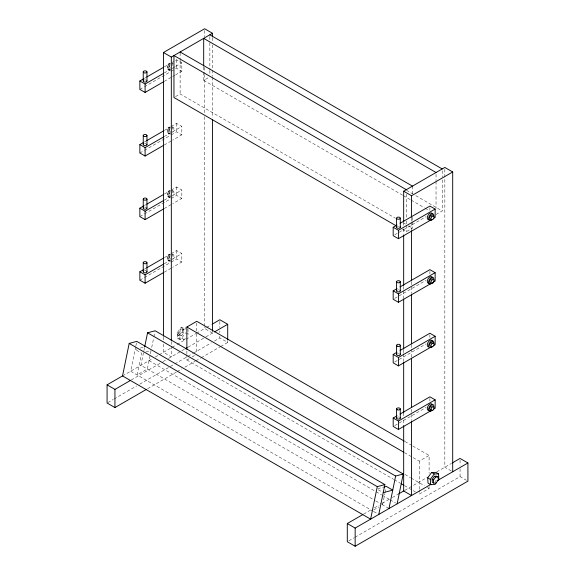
<?xml version="1.0" encoding="UTF-8"?>
<svg xmlns="http://www.w3.org/2000/svg" width="575" height="575" viewBox="0 0 575 575"><rect width="100%" height="100%" fill="white"/><g stroke="black" fill="none" stroke-linecap="round" stroke-linejoin="round"><path stroke-width="0.43" stroke-dasharray="2.88 2.16" d="M135.707 346.639L130.676 371.227L373.319 511.312M135.887 345.762L136.785 341.37M144.49 347.753L140.889 365.326L374.972 500.48M151.009 350.966L147.308 369.035L137.102 374.936L141.558 353.143L135.139 349.442L136.872 348.975M151.728 347.458L153.705 337.798M153.884 336.921L154.963 331.653M382.555 504.85L384.891 493.436M385.07 492.552L385.969 488.161M185.33 338.308L184.345 339.652L180.054 339.746L177.431 338.237L177.071 332.947L181.01 327.57L185.308 327.477L185.423 329.238M178.933 332.911L181.168 329.856L183.605 329.806L183.806 332.803L181.571 335.857L179.134 335.908L177.819 335.153L177.618 332.149L178.933 332.911L179.134 335.908M180.054 339.746L179.695 334.463L183.633 329.087L187.069 329.015M177.819 335.153L180.263 335.096L182.491 332.048L182.289 329.051L179.853 329.101L181.168 329.856M177.431 338.237L181.722 338.143L185.667 332.767M435.239 481.656L436.137 480.434M144.447 78.351L145.978 77.467M164.335 66.865L170.452 63.336M171.213 62.891L176.568 59.8L181.815 62.833L181.815 71.25L175.698 74.779M164.22 72.989L171.875 68.569M172.637 68.13L174.929 66.808M175.698 66.362L181.815 62.833M139.854 89.42L143.678 87.206M144.447 86.767L170.452 71.753M171.213 71.314L176.568 68.224L181.815 71.25M164.22 81.406L171.875 76.993M172.637 76.547L174.929 75.224M175.49 96.622L180.119 93.948L395.377 218.22M203.687 72.306L203.687 80.342L209.092 77.222M144.447 141.939L145.978 141.055M164.335 130.46L170.452 126.924M171.213 126.486L176.568 123.395L181.815 126.421L181.815 134.838L172.637 140.142M164.22 136.577L171.875 132.164M172.637 131.718L181.815 126.421M139.854 153.007L143.678 150.801M144.447 150.355L170.452 135.348M171.213 134.902L176.568 131.812L181.815 134.838M164.22 144.993L171.875 140.58M144.447 205.534L145.978 204.65M164.335 194.048L170.452 190.519M171.213 190.073L176.568 186.983L181.815 190.016L181.815 198.432L172.637 203.73M164.22 200.172L171.875 195.752M172.637 195.313L181.815 190.016M139.854 216.603L143.678 214.389M144.447 213.95L170.452 198.936M171.213 198.497L176.568 195.399L181.815 198.432M164.22 208.588L171.875 204.175M144.447 269.122L145.978 268.238M164.335 257.643L170.452 254.107M171.213 253.668L176.568 250.578L181.815 253.604L181.815 262.02L172.637 267.325M164.22 263.76L171.875 259.347M172.637 258.901L181.815 253.604M139.854 280.19L143.678 277.984M144.447 277.538L170.452 262.523M171.213 262.085L176.568 258.994L181.815 262.02M164.22 272.176L171.875 267.763M122.532 375.928L152.181 358.807M155.293 357.018L158.405 355.221M159.182 354.768L171.228 347.817M172.004 347.365L176.288 344.892M177.071 344.439L185.624 339.502M185.977 339.3L196.075 333.471M196.513 333.22L205.843 327.829M206.619 327.383L211.284 324.688M131.272 379.967L162.38 362.006M163.163 361.553L165.492 360.209M168.604 358.412L181.046 351.232M181.822 350.779L184.525 349.219M188.047 347.185L205.153 337.309M205.936 336.864L213.713 332.372M394.716 234.794L426.075 216.689M107.856 402.572L113.297 399.431M114.073 398.978L136.627 385.962M139.739 384.165L173.959 364.406M174.735 363.961L187.177 356.773M187.953 356.327L192.625 353.632M193.401 353.179L211.284 342.858M214.396 341.061L219.844 337.913L227.707 342.456L227.707 340.731M402.414 229.411L406.295 231.653L412.469 228.095L412.469 221.842M436.037 214.489L442.211 210.924L442.211 177.883M186.875 354.631L186.875 359.979L189.153 358.663M192.194 356.91L194.472 355.594M147.61 388.707L176.381 372.09M177.157 371.644L181.822 368.949M184.934 367.152L195.047 361.316M195.823 360.87L200.488 358.175M201.264 357.722L219.93 346.948M220.707 346.502L227.707 342.456M394.716 298.382L426.075 280.277M394.716 361.977L426.075 343.872M394.716 425.565L426.075 407.459M404.455 452.626L419.218 461.15L429.101 455.443L429.101 473.268M363.623 514.107L371.4 509.622M374.512 507.826L379.177 505.13M382.289 503.333L389.289 499.294M392.394 497.497L397.842 494.356M404.843 490.317L426.973 477.537M436.727 471.902L451.504 463.371M373.8 509.903L378.903 506.956M429.101 486.637L429.101 488.419L419.218 494.126L419.218 490.561M348.845 540.809L354.293 537.668M355.07 537.215L460.058 476.603L466.49 480.319M170.121 64.508L169.445 64.752L168.338 66.894L168.906 68.425L170.581 67.814M167.591 67.663L169.273 67.052L170.38 64.917L169.812 63.387L168.137 63.998L167.023 66.132L167.591 67.663L168.906 68.425M170.121 128.103L169.445 128.347L168.338 130.482L168.906 132.013L170.581 131.402M167.591 131.258L169.273 130.647L170.38 128.505L169.812 126.974L168.137 127.585L167.023 129.727L167.591 131.258L168.906 132.013M170.121 191.691L169.445 191.935L168.338 194.077L168.906 195.601L170.581 194.997M167.591 194.846L169.273 194.235L170.38 192.1L169.812 190.569L168.137 191.18L167.023 193.315L167.591 194.846L168.906 195.601M170.121 255.278L169.445 255.523L168.338 257.665L168.906 259.196L170.581 258.585M167.591 258.441L169.273 257.83L170.38 255.688L169.812 254.157L168.137 254.768L167.023 256.91L167.591 258.441L168.906 259.196M140.336 348.048L143.8 347.12M145.892 351.986L151.088 350.592M377.667 488.728L382.864 487.334M406.467 190.282L412.685 193.876M415.79 195.665L442.211 210.924M203.687 80.342L402.622 195.191M403.398 195.644L410.392 199.683M411.168 200.129L424.379 207.755M425.155 208.208L429.043 210.45M171.868 63.07L173.183 63.825A3.709 2.142 -60 0 0 172.637 63.66M168.159 69.496L169.474 70.251M403.147 222.705L405.476 224.056M408.588 225.846L412.469 228.095M171.868 126.665L173.183 127.42M168.159 133.084L169.474 133.846M171.868 190.253L173.183 191.008M168.159 196.679L169.474 197.433M171.868 253.841L173.183 254.603M168.159 260.267L169.474 261.021M405.008 441.535L412.002 445.575M412.778 446.02L429.101 455.443M212.484 333.076L204.621 328.533L204.621 326.744M451.267 470.939L444.834 467.223L444.834 178.207M181.01 327.57L183.633 329.087M182.289 329.051L183.605 329.806M186.322 333.141L188.284 334.276L187.932 328.993M182.491 332.048L183.806 332.803M177.071 332.947L179.695 334.463M180.263 335.096L181.571 335.857M181.722 338.143L184.345 339.652M405.008 474.512L410.449 477.652M411.226 478.105L424.436 485.731M427.541 487.521L429.101 488.419M186.875 359.979L393.573 479.32M394.357 479.766L400.574 483.359M404.455 485.602L415.337 491.884M378.228 489.785L382.504 492.257M149.033 360.626L375.346 491.287M376.122 491.733L381.563 494.874M382.339 495.327L389.34 499.366M390.116 499.819L395.564 502.96M375.755 500.926L381.196 504.067M381.973 504.519L388.973 508.559M373.764 511.57L378.76 514.452M460.058 460.165L460.058 465.355M460.058 468.819L460.058 476.603M444.834 169.23L444.834 177.308M442.211 170.739L442.211 176.985M436.037 174.304L436.037 180.55M436.037 181.448L436.037 208.236M429.899 207.74L429.899 210.27M429.899 271.335L429.899 273.858M429.899 334.923L429.899 337.453M429.899 398.518L429.899 401.041M419.218 461.15L419.218 489.67M412.469 186.12L412.469 194.156M412.469 217.379L412.469 220.951M411.542 218.184L411.542 221.77M411.542 222.669L411.542 229.849M411.542 281.908L411.542 293.573M411.542 344.741L411.542 348.328M411.542 349.226L411.542 357.305M411.542 409.364L411.542 420.131M406.295 194.149L406.295 217.372M406.295 220.944L406.295 224.516M406.295 225.407L406.295 231.653M403.672 222.618L403.672 225.307M403.672 228.9L403.672 234.284M403.672 286.343L403.672 289.929M403.672 290.828L403.672 298.008M403.672 350.067L403.672 352.762M403.672 353.661L403.672 361.74M403.672 412.9L403.672 416.487M403.672 420.081L403.672 424.566M219.844 321.475L219.844 327.534M219.844 330.992L219.844 332.724M219.844 336.188L219.844 337.913M212.484 37.778L212.484 41.371M212.484 44.958L212.484 69.194M212.484 70.093L212.484 76.374M212.484 77.273L212.484 117.667M209.861 36.592L209.861 41.953M209.861 42.845L209.861 69.632M209.861 70.524L209.861 74.987M204.621 30.547L204.621 36.829M204.621 67.347L204.621 73.629M204.621 74.527L204.621 113.124M204.621 116.711L204.621 325.845M203.687 66.944L203.687 71.408M196.751 323.078L196.751 332.889M196.751 333.78L196.751 353.388M186.875 351.066L186.875 353.74M180.119 52.871L180.119 59.117M180.119 60.016L180.119 93.948M176.568 59.8L176.568 68.224M176.568 123.395L176.568 131.812M176.568 186.983L176.568 195.399M176.568 250.578L176.568 258.994M171.328 341.586L171.328 345.173M171.328 346.071L171.328 356.845L163.458 352.303L163.458 341.528M163.458 337.043L163.458 340.63M173.183 68.109A3.709 2.142 -60 0 1 172.637 68.907M170.646 70.358A3.709 2.142 -60 0 1 168.727 68.935A3.709 2.142 -60 0 1 170.013 65.176M144.62 79.968A1.854 1.071 0 0 1 146.028 80.069M172.55 64.033A3.709 2.142 -60 0 1 172.55 65.6M170.013 69.309A3.709 2.142 -60 0 1 167.39 67.8A3.709 2.142 -60 0 1 170.013 63.257M398.432 226.183A1.854 1.071 0 0 1 398.906 226.219M172.637 127.255A3.709 2.142 -60 0 1 172.637 132.494M170.646 133.946A3.709 2.142 -60 0 1 168.727 132.53A3.709 2.142 -60 0 1 170.013 128.764M144.62 143.556A1.854 1.071 0 0 1 146.028 143.664M172.55 127.628A3.709 2.142 -60 0 1 172.55 129.195M170.013 132.904A3.709 2.142 -60 0 1 167.39 131.388A3.709 2.142 -60 0 1 170.013 126.845M398.432 289.778A1.854 1.071 0 0 1 398.906 289.814M172.637 190.842A3.709 2.142 -60 0 1 172.637 196.089M170.646 197.541A3.709 2.142 -60 0 1 168.727 196.118A3.709 2.142 -60 0 1 170.013 192.359M144.62 207.144A1.854 1.071 0 0 1 146.028 207.252M172.55 191.216A3.709 2.142 -60 0 1 172.55 192.783M170.013 196.492A3.709 2.142 -60 0 1 167.39 194.975A3.709 2.142 -60 0 1 170.013 190.44M398.432 353.366A1.854 1.071 0 0 1 398.906 353.402M172.637 254.43A3.709 2.142 -60 0 1 172.637 259.677M170.646 261.129A3.709 2.142 -60 0 1 168.727 259.706A3.709 2.142 -60 0 1 170.013 255.947M144.62 270.739A1.854 1.071 0 0 1 146.028 270.847M172.55 254.811A3.709 2.142 -60 0 1 172.55 256.378M170.013 260.087A3.709 2.142 -60 0 1 167.39 258.57A3.709 2.142 -60 0 1 170.013 254.028M398.432 416.961A1.854 1.071 0 0 1 398.906 416.997"/><path stroke-width="0.86" d="M384.869 484.603L136.785 341.37L129.188 343.412L122.532 375.928L370.616 519.16L377.272 486.637L384.869 484.603L378.76 514.452M144.67 346.876L147.545 332.81L155.142 330.776L403.226 474.001L397.117 503.858M388.973 508.559L395.629 476.043L403.226 474.001M427.671 477.847L431.609 472.47L435.908 472.377L438.531 473.886L438.89 479.176L434.952 484.552L430.653 484.646L428.03 483.129L427.671 477.847L430.294 479.356L430.653 484.646M430.294 479.356L434.233 473.98L438.531 473.886M436.109 483.022L433.672 483.072L432.357 482.317L432.156 479.32L434.391 476.265L436.827 476.215L438.136 476.977L438.337 479.974M433.672 483.072L433.464 480.075L435.699 477.027L438.136 476.977M163.458 336.145L163.458 52.512L204.621 28.75L212.484 33.292L212.484 36.879M163.458 52.512L171.328 57.054L212.484 33.292M163.458 81.844L145.101 92.446L139.854 89.42L139.854 80.996L143.678 78.789M146.74 77.021L163.566 67.311M139.854 80.996L145.101 84.029L163.458 73.427M163.458 145.439L145.101 156.033L139.854 153.007L139.854 144.591L143.678 142.384M146.74 140.616L163.566 130.899M139.854 144.591L145.101 147.617L163.458 137.022M163.458 209.027L145.101 219.628L139.854 216.603L139.854 208.179L143.678 205.972M146.74 204.204L163.566 194.494M139.854 208.179L145.101 211.212L163.458 200.61M163.458 272.622L145.101 283.216L139.854 280.19L139.854 271.774L143.678 269.567M146.74 267.799L163.566 258.082M139.854 271.774L145.101 274.8L163.458 264.205M403.672 221.72L403.672 191.202L444.834 167.44L452.698 171.982L452.698 471.766M403.672 191.202L411.542 195.744L452.698 171.982M186.875 349.284L186.875 327.002L196.751 321.296L404.232 441.09M146.05 389.606L114.942 407.56L107.079 403.018L107.079 384.855L122.633 375.87M212.843 323.79L219.844 319.75L227.707 324.293L227.707 339.861M432.084 219.269L398.432 238.704L393.185 235.678L393.185 227.254L397.009 225.048M400.071 223.28L429.899 206.058L435.146 209.084L435.146 217.508L433.615 218.392M107.079 384.855L114.942 389.397L130.496 380.413M185.301 348.773L187.27 347.638M214.489 331.926L227.707 324.293M393.185 227.254L398.432 230.287L435.146 209.084M430.553 283.748L398.432 302.292L393.185 299.266L393.185 290.849L397.009 288.643M400.071 286.875L429.899 269.653L435.146 272.679L435.146 281.096L432.084 282.864M393.185 290.849L398.432 293.875L435.146 272.679M432.084 346.452L398.432 365.887L393.185 362.854L393.185 354.437L397.009 352.231M400.071 350.463L429.899 333.241L435.146 336.267L435.146 344.691L433.615 345.575M393.185 354.437L398.432 357.47L435.146 336.267M432.084 410.047L398.432 429.475L393.185 426.449L393.185 418.032L397.009 415.818M400.071 414.058L429.899 396.836L435.146 399.862L435.146 408.279L433.615 409.163M393.185 418.032L398.432 421.058L435.146 399.862M452.281 462.925L460.058 458.433L467.921 462.976L467.921 481.146L355.156 546.25L347.293 541.707L347.293 523.538L362.847 514.56M398.619 493.903L404.06 490.762M347.293 523.538L355.156 528.08L430.955 484.323M437.165 480.736L467.921 462.976M432.321 214.942L430.639 215.553L429.532 217.695L430.1 219.219M432.321 278.537L430.639 279.141L429.532 281.283L430.1 282.814M432.321 342.125L430.639 342.736L429.532 344.871L430.1 346.402M432.321 405.72L430.639 406.324L429.532 408.466L430.1 409.997L431.106 409.63M383.726 487.104L386.328 486.407L392.747 490.116L383.216 492.667M209.861 34.809L442.211 168.949M436.037 172.514L203.687 38.374L203.687 66.053M180.119 51.98L412.469 186.12M406.295 189.685L173.952 55.538L173.952 97.513L396.197 225.824M186.875 327.002L403.679 452.173M431.609 472.47L434.233 473.98M434.391 476.265L435.699 477.027M432.156 479.32L433.464 480.075M147.545 332.81L395.629 476.043M401.35 483.805L403.679 485.149M129.188 343.412L377.272 486.637M411.542 195.744L411.542 217.285M411.542 230.748L411.542 281.01M411.542 294.472L411.542 343.843M411.542 358.203L411.542 407.567M411.542 421.029L411.542 495.528L403.672 490.985L403.672 425.464M403.672 235.182L403.672 285.444M403.672 298.907L403.672 349.169M403.672 362.638L403.672 412.9M400.286 218.169A1.854 1.071 0 0 1 397.505 219.097A1.854 1.071 0 0 1 397.505 217.242A1.854 1.071 0 0 1 400.286 218.169L400.286 227.254M400.286 281.764A1.854 1.071 0 0 1 397.505 282.692A1.854 1.071 0 0 1 397.505 280.837A1.854 1.071 0 0 1 400.286 281.764L400.286 290.849M400.286 345.352L400.286 354.437M400.286 408.947L400.286 418.032M398.432 230.287L398.432 238.704M398.432 293.875L398.432 302.292M398.432 357.47L398.432 365.887M398.432 421.058L398.432 429.475M396.577 218.169L396.577 227.254M396.577 281.764L396.577 290.849M396.577 345.352L396.577 354.437M396.577 408.947L396.577 418.032M355.156 528.08L355.156 546.25M212.484 119.456L212.484 331.286M171.328 57.054L171.328 340.688M146.956 71.918A1.854 1.071 0 0 1 144.174 72.845A1.854 1.071 0 0 1 144.174 70.991A1.854 1.071 0 0 1 146.956 71.918L146.956 80.996M146.956 135.506A1.854 1.071 0 0 1 144.174 136.433A1.854 1.071 0 0 1 144.174 134.579A1.854 1.071 0 0 1 146.956 135.506L146.956 144.591M146.956 199.094A1.854 1.071 0 0 1 144.174 200.021A1.854 1.071 0 0 1 144.174 198.167A1.854 1.071 0 0 1 146.956 199.094L146.956 208.179M146.956 262.689A1.854 1.071 0 0 1 144.174 263.616A1.854 1.071 0 0 1 144.174 261.762A1.854 1.071 0 0 1 146.956 262.689L146.956 271.774M145.101 84.029L145.101 92.446M145.101 147.617L145.101 156.033M145.101 211.212L145.101 219.628M145.101 274.8L145.101 283.216M143.247 71.918L143.247 80.996M143.247 135.506L143.247 144.591M143.247 199.094L143.247 208.179M143.247 262.689L143.247 271.774M114.942 389.397L114.942 407.56M146.891 80.723A1.854 1.071 0 0 1 144.857 82.06A1.854 1.071 0 0 1 143.498 80.464M429.223 219.643A3.709 2.142 -60 0 1 428.044 215.251A3.709 2.142 -60 0 1 432.429 214.08M400.035 226.722A1.854 1.071 0 0 1 399.496 228.131A1.854 1.071 0 0 1 397.009 227.944A1.854 1.071 0 0 1 397.117 226.5M431.89 219.614A3.709 2.142 -60 0 1 428.598 218.852A3.709 2.142 -60 0 1 431.437 213.936A3.709 2.142 -60 0 1 433.744 216.401M146.891 144.311A1.854 1.071 0 0 1 144.857 145.655A1.854 1.071 0 0 1 143.498 144.052M429.223 283.231A3.709 2.142 -60 0 1 428.044 278.846A3.709 2.142 -60 0 1 432.429 277.668M400.035 290.31A1.854 1.071 0 0 1 399.496 291.726A1.854 1.071 0 0 1 397.009 291.539A1.854 1.071 0 0 1 397.117 290.088M431.89 283.209A3.709 2.142 -60 0 1 428.598 282.447A3.709 2.142 -60 0 1 431.437 277.524A3.709 2.142 -60 0 1 433.744 279.996M146.891 207.906A1.854 1.071 0 0 1 144.857 209.243A1.854 1.071 0 0 1 143.498 207.647M428.591 346.89A3.709 2.142 -60 0 1 428.303 342.024A3.709 2.142 -60 0 1 432.429 341.262M400.035 353.905A1.854 1.071 0 0 1 399.496 355.314A1.854 1.071 0 0 1 397.009 355.127A1.854 1.071 0 0 1 397.117 353.683M431.89 346.797A3.709 2.142 -60 0 1 428.598 346.035A3.709 2.142 -60 0 1 431.437 341.119A3.709 2.142 -60 0 1 433.744 343.584M146.891 271.493A1.854 1.071 0 0 1 144.857 272.83A1.854 1.071 0 0 1 143.498 271.235M429.223 410.413A3.709 2.142 -60 0 1 427.822 406.453A3.709 2.142 -60 0 1 432.17 404.275M400.035 417.493A1.854 1.071 0 0 1 399.496 418.909A1.854 1.071 0 0 1 397.009 418.715A1.854 1.071 0 0 1 397.117 417.27M431.89 410.392A3.709 2.142 -60 0 1 428.598 409.63A3.709 2.142 -60 0 1 431.437 404.707A3.709 2.142 -60 0 1 433.744 407.179M431.954 216.308L430.84 218.45L431.415 219.981L433.09 219.37L434.197 217.228L433.629 215.697L431.954 216.308M431.954 279.903L430.84 282.037L431.415 283.568L433.09 282.957L434.197 280.823L433.629 279.292L431.954 279.903M431.954 343.491L430.84 345.632L431.415 347.163L433.09 346.553L434.197 344.411L433.629 342.88L431.954 343.491M431.954 407.086L430.84 409.22L431.415 410.751L433.09 410.14L434.197 408.006L433.629 406.475L431.954 407.086M397.117 346.114A1.854 1.071 0 0 0 400.222 345.632A1.854 1.071 0 0 0 397.95 344.317A1.854 1.071 0 0 0 397.117 346.114M397.117 409.702A1.854 1.071 0 0 0 400.222 409.22A1.854 1.071 0 0 0 397.95 407.912A1.854 1.071 0 0 0 397.117 409.702"/></g></svg>
